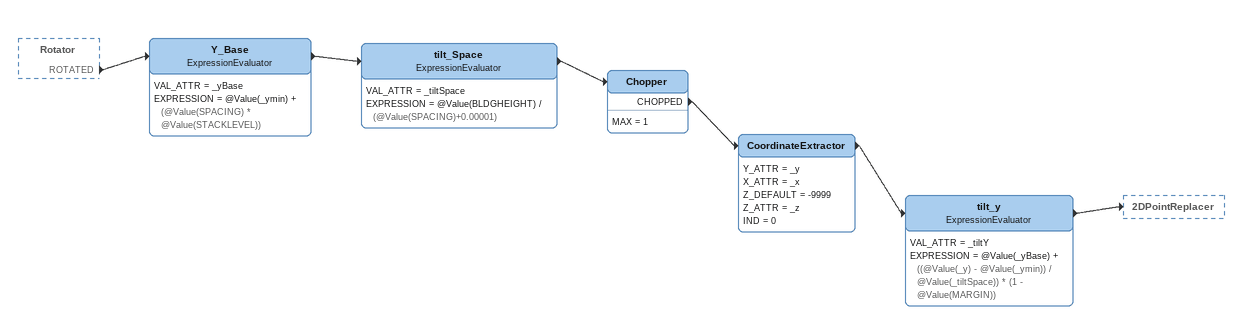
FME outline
Rotator [outside]
    ROTATED -> Y_Base
Y_Base: ExpressionEvaluator
    VAL_ATTR = _yBase
    EXPRESSION = @Value(_ymin) + (@Value(SPACING) * @Value(STACKLEVEL))
    -> tilt_Space
tilt_Space: ExpressionEvaluator
    VAL_ATTR = _tiltSpace
    EXPRESSION = @Value(BLDGHEIGHT) / (@Value(SPACING)+0.00001)
    -> Chopper
Chopper
    MAX = 1
    CHOPPED -> CoordinateExtractor
CoordinateExtractor
    Y_ATTR = _y
    X_ATTR = _x
    Z_DEFAULT = -9999
    Z_ATTR = _z
    IND = 0
    -> tilt_y
tilt_y: ExpressionEvaluator
    VAL_ATTR = _tiltY
    EXPRESSION = @Value(_yBase) + ((@Value(_y) - @Value(_ymin)) / @Value(_tiltSpace)) * (1 - @Value(MARGIN))
    -> 2DPointReplacer
